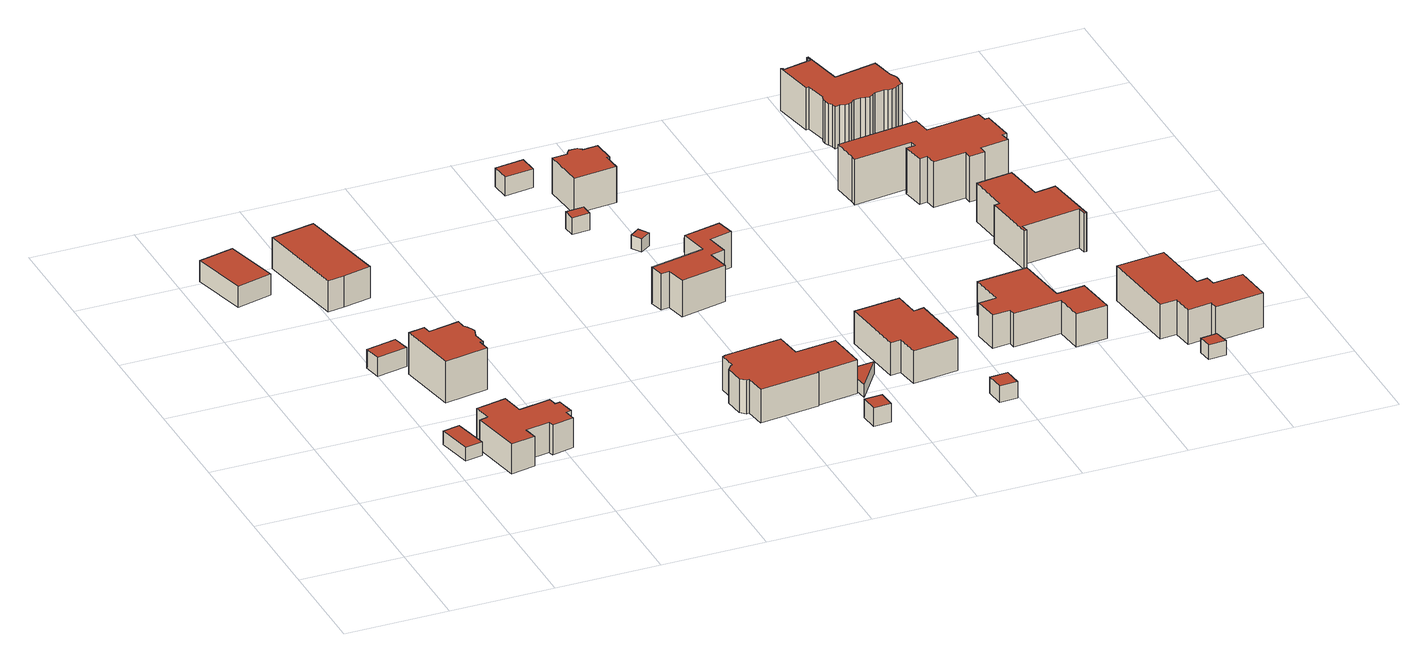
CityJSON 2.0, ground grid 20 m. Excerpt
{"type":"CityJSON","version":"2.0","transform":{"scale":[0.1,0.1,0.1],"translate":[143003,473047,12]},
"CityObjects":{
"building1":{"type":"Building","attributes":{"b3_dak_type":"multiple horizontal","b3_h_dak_50p":22.1,"b3_h_dak_70p":22.12,"b3_h_dak_max":22.24,"b3_h_dak_min":22.01,"b3_h_maaiveld":19.44,"b3_kas_warenhuis":false,"b3_mutatie_ahn3_ahn4":false,"b3_reconstructie_onvolledig":false,"b3_rmse_lod12":0.0338,"b3_rmse_lod13":0.0338,"b3_rmse_lod22":0.0292,"b3_val3dity_lod12":"[]","b3_val3dity_lod13":"[]","b3_val3dity_lod22":"[]","b3_volume_lod12":64.32,"b3_volume_lod13":64.32,"b3_volume_lod22":64.11,"geconstateerd":false,"oorspronkelijkbouwjaar":2010,"status":"Pand in gebruik"},"children":["building1-1"]},
"building1-1":{"type":"BuildingPart","parents":["building1"],"geometry":[{"type":"Solid","lod":"1.2","boundaries":[[[[0,1,2,3]],[[4,1,0,5]],[[5,0,3,6]],[[7,2,1,4]],[[6,3,2,7]],[[6,7,4,5]]]],"semantics":{"surfaces":[{"type":"GroundSurface"},{"type":"WallSurface","on_footprint_edge":true},{"type":"RoofSurface"}],"values":[[0,1,1,1,1,2]]}}]},
"building2":{"type":"Building","attributes":{"b3_dak_type":"slanted","b3_h_dak_50p":22.56,"b3_h_dak_70p":23.1,"b3_h_dak_max":24.24,"b3_h_dak_min":21.53,"b3_h_maaiveld":18.87,"b3_kas_warenhuis":false,"b3_mutatie_ahn3_ahn4":false,"b3_reconstructie_onvolledig":false,"b3_rmse_lod12":0.849,"b3_rmse_lod13":0.849,"b3_rmse_lod22":0.0366,"b3_val3dity_lod12":"[]","b3_val3dity_lod13":"[]","b3_val3dity_lod22":"[]","b3_volume_lod12":334.04,"b3_volume_lod13":334.04,"b3_volume_lod22":296.03,"geconstateerd":false,"oorspronkelijkbouwjaar":1920,"status":"Pand in gebruik"},"children":["building2-1"]},
"building2-1":{"type":"BuildingPart","parents":["building2"],"geometry":[{"type":"Solid","lod":"1.2","boundaries":[[[[8,9,10,11]],[[12,8,11,13]],[[13,11,10,14]],[[14,10,9,15]],[[15,9,8,12]],[[15,12,13,14]]]],"semantics":{"surfaces":[{"type":"GroundSurface"},{"type":"WallSurface","on_footprint_edge":true},{"type":"RoofSurface"}],"values":[[0,1,1,1,1,2]]}}]},
"building3":{"type":"Building","attributes":{"b3_dak_type":"slanted","b3_h_dak_50p":22.47,"b3_h_dak_70p":22.75,"b3_h_dak_max":23.58,"b3_h_dak_min":21.79,"b3_h_maaiveld":18.97,"b3_kas_warenhuis":false,"b3_mutatie_ahn3_ahn4":false,"b3_reconstructie_onvolledig":false,"b3_rmse_lod12":0.571,"b3_rmse_lod13":0.571,"b3_rmse_lod22":0.0654,"b3_val3dity_lod12":"[]","b3_val3dity_lod13":"[]","b3_val3dity_lod22":"[]","b3_volume_lod12":82.01,"b3_volume_lod13":82.01,"b3_volume_lod22":76.66,"geconstateerd":false,"oorspronkelijkbouwjaar":1930,"status":"Pand in gebruik"},"children":["building3-1"]},
"building3-1":{"type":"BuildingPart","parents":["building3"],"geometry":[{"type":"Solid","lod":"1.2","boundaries":[[[[16,17,18,19]],[[20,17,16,21]],[[22,18,17,20]],[[21,16,19,23]],[[23,19,18,22]],[[23,22,20,21]]]],"semantics":{"surfaces":[{"type":"GroundSurface"},{"type":"WallSurface","on_footprint_edge":true},{"type":"RoofSurface"}],"values":[[0,1,1,1,1,2]]}}]},
"building4":{"type":"Building","attributes":{"b3_dak_type":"slanted","b3_h_dak_50p":23.57,"b3_h_dak_70p":25.12,"b3_h_dak_max":28.8,"b3_h_dak_min":21.08,"b3_h_maaiveld":19.34,"b3_kas_warenhuis":false,"b3_mutatie_ahn3_ahn4":false,"b3_reconstructie_onvolledig":false,"b3_rmse_lod12":2.09,"b3_rmse_lod13":2.09,"b3_rmse_lod22":0.43,"b3_val3dity_lod12":"[]","b3_val3dity_lod13":"[]","b3_val3dity_lod22":"[]","b3_volume_lod12":835.43,"b3_volume_lod13":835.43,"b3_volume_lod22":682.73,"geconstateerd":false,"oorspronkelijkbouwjaar":1950,"status":"Pand in gebruik"},"children":["building4-1"]},
"building4-1":{"type":"BuildingPart","parents":["building4"],"geometry":[{"type":"Solid","lod":"1.2","boundaries":[[[[24,25,26,27,28,29,30,31,32,33,34,35,36,37,38,39]],[[40,35,34,41]],[[41,34,33,42]],[[43,36,35,40]],[[42,33,32,44]],[[45,38,37,46]],[[46,37,36,43]],[[44,32,31,47]],[[47,31,30,48]],[[48,30,29,49]],[[50,28,27,51]],[[49,29,28,50]],[[51,27,26,52]],[[53,25,24,54]],[[52,26,25,53]],[[54,24,39,55]],[[55,39,38,45]],[[55,45,46,43,40,41,42,44,47,48,49,50,51,52,53,54]]]],"semantics":{"surfaces":[{"type":"GroundSurface"},{"type":"WallSurface","on_footprint_edge":true},{"type":"RoofSurface"}],"values":[[0,1,1,1,1,1,1,1,1,1,1,1,1,1,1,1,1,2]]}}]},
"building5":{"type":"Building","attributes":{"b3_dak_type":"slanted","b3_h_dak_50p":26.56,"b3_h_dak_70p":27.66,"b3_h_dak_max":29.85,"b3_h_dak_min":22.14,"b3_h_maaiveld":19.17,"b3_kas_warenhuis":false,"b3_mutatie_ahn3_ahn4":false,"b3_reconstructie_onvolledig":false,"b3_rmse_lod12":2.17,"b3_rmse_lod13":2.17,"b3_rmse_lod22":0.168,"b3_val3dity_lod12":"[]","b3_val3dity_lod13":"[]","b3_val3dity_lod22":"[]","b3_volume_lod12":845.51,"b3_volume_lod13":845.51,"b3_volume_lod22":730.8,"geconstateerd":false,"oorspronkelijkbouwjaar":1930,"status":"Pand in gebruik"},"children":["building5-1"]},
"building5-1":{"type":"BuildingPart","parents":["building5"],"geometry":[{"type":"Solid","lod":"1.2","boundaries":[[[[56,57,58,59,60,61,62,63,64,65,66,67,68]],[[69,65,64,70]],[[71,66,65,69]],[[72,62,61,73]],[[74,63,62,72]],[[73,61,60,75]],[[75,60,59,76]],[[76,59,58,77]],[[78,57,56,79]],[[77,58,57,78]],[[80,67,66,71]],[[81,68,67,80]],[[79,56,68,81]],[[70,64,63,74]],[[70,74,72,73,75,76,77,78,79,81,80,71,69]]]],"semantics":{"surfaces":[{"type":"GroundSurface"},{"type":"WallSurface","on_footprint_edge":true},{"type":"RoofSurface"}],"values":[[0,1,1,1,1,1,1,1,1,1,1,1,1,1,2]]}}]},
"building6":{"type":"Building","attributes":{"b3_dak_type":"slanted","b3_h_dak_50p":24.48,"b3_h_dak_70p":25.05,"b3_h_dak_max":26.87,"b3_h_dak_min":22.34,"b3_h_maaiveld":18.78,"b3_kas_warenhuis":false,"b3_mutatie_ahn3_ahn4":false,"b3_reconstructie_onvolledig":false,"b3_rmse_lod12":1.31,"b3_rmse_lod13":1.31,"b3_rmse_lod22":0.175,"b3_val3dity_lod12":"[]","b3_val3dity_lod13":"[]","b3_val3dity_lod22":"[]","b3_volume_lod12":979.42,"b3_volume_lod13":979.42,"b3_volume_lod22":880.36,"geconstateerd":false,"oorspronkelijkbouwjaar":1920,"status":"Pand in gebruik"},"children":["building6-1"]},
"building6-1":{"type":"BuildingPart","parents":["building6"],"geometry":[{"type":"Solid","lod":"1.2","boundaries":[[[[82,83,84,85,86]],[[87,84,83,88]],[[89,85,84,87]],[[90,82,86,91]],[[91,86,85,89]],[[88,83,82,90]],[[88,90,91,89,87]]]],"semantics":{"surfaces":[{"type":"GroundSurface"},{"type":"WallSurface","on_footprint_edge":true},{"type":"RoofSurface"}],"values":[[0,1,1,1,1,1,2]]}}]},
"building7":{"type":"Building","attributes":{"b3_dak_type":"slanted","b3_h_dak_50p":23.53,"b3_h_dak_70p":24.67,"b3_h_dak_max":27.59,"b3_h_dak_min":20.69,"b3_h_maaiveld":17.91,"b3_kas_warenhuis":false,"b3_mutatie_ahn3_ahn4":false,"b3_reconstructie_onvolledig":false,"b3_rmse_lod12":2.2,"b3_rmse_lod13":2.03,"b3_rmse_lod22":0.0746,"b3_val3dity_lod12":"[]","b3_val3dity_lod13":"[]","b3_val3dity_lod22":"[]","b3_volume_lod12":1536.58,"b3_volume_lod13":1530.37,"b3_volume_lod22":1296.26,"geconstateerd":false,"oorspronkelijkbouwjaar":1990,"status":"Pand in gebruik"},"children":["building7-1"]},
"building7-1":{"type":"BuildingPart","parents":["building7"],"geometry":[{"type":"Solid","lod":"1.2","boundaries":[[[[92,93,94,95,96,97,98,99,100,101,102,103,104,105,106,107]],[[108,101,100,109]],[[110,93,92,111]],[[112,94,93,110]],[[111,92,107,113]],[[114,102,101,108]],[[115,103,102,114]],[[113,107,106,116]],[[116,106,105,117]],[[109,100,99,118]],[[118,99,98,119]],[[120,104,103,115]],[[119,98,97,121]],[[121,97,96,122]],[[122,96,95,123]],[[123,95,94,112]],[[117,105,104,120]],[[117,120,115,114,108,109,118,119,121,122,123,112,110,111,113,116]]]],"semantics":{"surfaces":[{"type":"GroundSurface"},{"type":"WallSurface","on_footprint_edge":true},{"type":"RoofSurface"}],"values":[[0,1,1,1,1,1,1,1,1,1,1,1,1,1,1,1,1,2]]}}]},
"building8":{"type":"Building","attributes":{"b3_dak_type":"slanted","b3_h_dak_50p":21.77,"b3_h_dak_70p":21.89,"b3_h_dak_max":22.13,"b3_h_dak_min":21.35,"b3_h_maaiveld":18.19,"b3_kas_warenhuis":false,"b3_mutatie_ahn3_ahn4":false,"b3_reconstructie_onvolledig":false,"b3_rmse_lod12":0.257,"b3_rmse_lod13":0.257,"b3_rmse_lod22":0.106,"b3_val3dity_lod12":"[]","b3_val3dity_lod13":"[]","b3_val3dity_lod22":"[]","b3_volume_lod12":44.93,"b3_volume_lod13":44.93,"b3_volume_lod22":43.26,"geconstateerd":false,"oorspronkelijkbouwjaar":1995,"status":"Pand in gebruik"},"children":["building8-1"]},
"building8-1":{"type":"BuildingPart","parents":["building8"],"geometry":[{"type":"Solid","lod":"1.2","boundaries":[[[[124,125,126,127]],[[128,126,125,129]],[[130,127,126,128]],[[131,124,127,130]],[[129,125,124,131]],[[129,131,130,128]]]],"semantics":{"surfaces":[{"type":"GroundSurface"},{"type":"WallSurface","on_footprint_edge":true},{"type":"RoofSurface"}],"values":[[0,1,1,1,1,2]]}}]},
"building9":{"type":"Building","attributes":{"b3_dak_type":"slanted","b3_h_dak_50p":21.08,"b3_h_dak_70p":21.34,"b3_h_dak_max":21.64,"b3_h_dak_min":20.39,"b3_h_maaiveld":17.95,"b3_kas_warenhuis":false,"b3_mutatie_ahn3_ahn4":false,"b3_reconstructie_onvolledig":false,"b3_rmse_lod12":0.378,"b3_rmse_lod13":0.378,"b3_rmse_lod22":0.0384,"b3_val3dity_lod12":"[]","b3_val3dity_lod13":"[]","b3_val3dity_lod22":"[]","b3_volume_lod12":27.57,"b3_volume_lod13":27.57,"b3_volume_lod22":26.16,"geconstateerd":false,"oorspronkelijkbouwjaar":2011,"status":"Pand in gebruik"},"children":["building9-1"]},
"building9-1":{"type":"BuildingPart","parents":["building9"],"geometry":[{"type":"Solid","lod":"1.2","boundaries":[[[[132,133,134,135]],[[136,133,132,137]],[[137,132,135,138]],[[139,134,133,136]],[[138,135,134,139]],[[138,139,136,137]]]],"semantics":{"surfaces":[{"type":"GroundSurface"},{"type":"WallSurface","on_footprint_edge":true},{"type":"RoofSurface"}],"values":[[0,1,1,1,1,2]]}}]},
"building10":{"type":"Building","attributes":{"b3_dak_type":"slanted","b3_h_dak_50p":21.16,"b3_h_dak_70p":21.58,"b3_h_dak_max":22.17,"b3_h_dak_min":20.19,"b3_h_maaiveld":17.74,"b3_kas_warenhuis":false,"b3_mutatie_ahn3_ahn4":false,"b3_reconstructie_onvolledig":false,"b3_rmse_lod12":0.678,"b3_rmse_lod13":0.678,"b3_rmse_lod22":0.0207,"b3_val3dity_lod12":"[]","b3_val3dity_lod13":"[]","b3_val3dity_lod22":"[]","b3_volume_lod12":77.84,"b3_volume_lod13":77.84,"b3_volume_lod22":70.84,"geconstateerd":false,"oorspronkelijkbouwjaar":1950,"status":"Pand in gebruik"},"children":["building10-1"]},
"building10-1":{"type":"BuildingPart","parents":["building10"],"geometry":[{"type":"Solid","lod":"1.2","boundaries":[[[[140,141,142,143]],[[144,141,140,145]],[[145,140,143,146]],[[147,142,141,144]],[[146,143,142,147]],[[146,147,144,145]]]],"semantics":{"surfaces":[{"type":"GroundSurface"},{"type":"WallSurface","on_footprint_edge":true},{"type":"RoofSurface"}],"values":[[0,1,1,1,1,2]]}}]},
"building11":{"type":"Building","attributes":{"b3_dak_type":"slanted","b3_h_dak_50p":24.4,"b3_h_dak_70p":25.39,"b3_h_dak_max":29.04,"b3_h_dak_min":21.06,"b3_h_maaiveld":18.15,"b3_kas_warenhuis":false,"b3_mutatie_ahn3_ahn4":false,"b3_reconstructie_onvolledig":false,"b3_rmse_lod12":2.18,"b3_rmse_lod13":2.18,"b3_rmse_lod22":0.151,"b3_val3dity_lod12":"[]","b3_val3dity_lod13":"[]","b3_val3dity_lod22":"[]","b3_volume_lod12":785.74,"b3_volume_lod13":785.74,"b3_volume_lod22":662.36,"geconstateerd":false,"oorspronkelijkbouwjaar":1932,"status":"Pand in gebruik"},"children":["building11-1"]},
"building11-1":{"type":"BuildingPart","parents":["building11"],"geometry":[{"type":"Solid","lod":"1.2","boundaries":[[[[148,149,150,151,152,153,154,155,156,157,158,159]],[[160,156,155,161]],[[162,152,151,163]],[[161,155,154,164]],[[164,154,153,165]],[[165,153,152,162]],[[166,157,156,160]],[[163,151,150,167]],[[168,149,148,169]],[[167,150,149,168]],[[169,148,159,170]],[[170,159,158,171]],[[171,158,157,166]],[[171,166,160,161,164,165,162,163,167,168,169,170]]]],"semantics":{"surfaces":[{"type":"GroundSurface"},{"type":"WallSurface","on_footprint_edge":true},{"type":"RoofSurface"}],"values":[[0,1,1,1,1,1,1,1,1,1,1,1,1,2]]}}]},
"building12":{"type":"Building","attributes":{"b3_dak_type":"multiple horizontal","b3_h_dak_50p":20.05,"b3_h_dak_70p":20.06,"b3_h_dak_max":20.17,"b3_h_dak_min":20,"b3_h_maaiveld":17.59,"b3_kas_warenhuis":false,"b3_mutatie_ahn3_ahn4":false,"b3_reconstructie_onvolledig":false,"b3_rmse_lod12":0.0279,"b3_rmse_lod13":0.0279,"b3_rmse_lod22":0.0259,"b3_val3dity_lod12":"[]","b3_val3dity_lod13":"[]","b3_val3dity_lod22":"[]","b3_volume_lod12":42.03,"b3_volume_lod13":42.03,"b3_volume_lod22":41.96,"geconstateerd":false,"oorspronkelijkbouwjaar":1997,"status":"Pand in gebruik"},"children":["building12-1"]},
"building12-1":{"type":"BuildingPart","parents":["building12"],"geometry":[{"type":"Solid","lod":"1.2","boundaries":[[[[172,173,174]],[[175,174,173,176]],[[177,172,174,175]],[[176,173,172,177]],[[176,177,175]]]],"semantics":{"surfaces":[{"type":"GroundSurface"},{"type":"WallSurface","on_footprint_edge":true},{"type":"RoofSurface"}],"values":[[0,1,1,1,2]]}}]},
"building13":{"type":"Building","attributes":{"b3_dak_type":"multiple horizontal","b3_h_dak_50p":20.08,"b3_h_dak_70p":20.14,"b3_h_dak_max":20.33,"b3_h_dak_min":19.77,"b3_h_maaiveld":17.4,"b3_kas_warenhuis":false,"b3_mutatie_ahn3_ahn4":false,"b3_reconstructie_onvolledig":false,"b3_rmse_lod12":0.161,"b3_rmse_lod13":0.161,"b3_rmse_lod22":0.0301,"b3_val3dity_lod12":"[]","b3_val3dity_lod13":"[]","b3_val3dity_lod22":"[]","b3_volume_lod12":15.33,"b3_volume_lod13":15.33,"b3_volume_lod22":14.89,"geconstateerd":false,"oorspronkelijkbouwjaar":2011,"status":"Pand in gebruik"},"children":["building13-1"]},
"building13-1":{"type":"BuildingPart","parents":["building13"],"geometry":[{"type":"Solid","lod":"1.2","boundaries":[[[[178,179,180,181]],[[182,179,178,183]],[[183,178,181,184]],[[185,180,179,182]],[[184,181,180,185]],[[184,185,182,183]]]],"semantics":{"surfaces":[{"type":"GroundSurface"},{"type":"WallSurface","on_footprint_edge":true},{"type":"RoofSurface"}],"values":[[0,1,1,1,1,2]]}}]},
"building14":{"type":"Building","attributes":{"b3_dak_type":"slanted","b3_h_dak_50p":24.46,"b3_h_dak_70p":24.99,"b3_h_dak_max":26.16,"b3_h_dak_min":20.64,"b3_h_maaiveld":17.81,"b3_kas_warenhuis":false,"b3_mutatie_ahn3_ahn4":false,"b3_reconstructie_onvolledig":false,"b3_rmse_lod12":1.2,"b3_rmse_lod13":1.2,"b3_rmse_lod22":0.352,"b3_val3dity_lod12":"[]","b3_val3dity_lod13":"[]","b3_val3dity_lod22":"[]","b3_volume_lod12":521.05,"b3_volume_lod13":521.05,"b3_volume_lod22":482.18,"geconstateerd":false,"oorspronkelijkbouwjaar":1950,"status":"Pand in gebruik"},"children":["building14-1"]},
"building14-1":{"type":"BuildingPart","parents":["building14"],"geometry":[{"type":"Solid","lod":"1.2","boundaries":[[[[186,187,188,189,190,191,192,193,194,195,196,197]],[[198,195,194,199]],[[200,196,195,198]],[[201,197,196,200]],[[199,194,193,202]],[[202,193,192,203]],[[203,192,191,204]],[[205,189,188,206]],[[207,190,189,205]],[[204,191,190,207]],[[208,187,186,209]],[[206,188,187,208]],[[209,186,197,201]],[[209,201,200,198,199,202,203,204,207,205,206,208]]]],"semantics":{"surfaces":[{"type":"GroundSurface"},{"type":"WallSurface","on_footprint_edge":true},{"type":"RoofSurface"}],"values":[[0,1,1,1,1,1,1,1,1,1,1,1,1,2]]}}]},
"building15":{"type":"Building","attributes":{"b3_dak_type":"slanted","b3_h_dak_50p":20.81,"b3_h_dak_70p":20.93,"b3_h_dak_max":21.14,"b3_h_dak_min":20.43,"b3_h_maaiveld":18.1,"b3_kas_warenhuis":false,"b3_mutatie_ahn3_ahn4":false,"b3_reconstructie_onvolledig":false,"b3_rmse_lod12":0.233,"b3_rmse_lod13":0.233,"b3_rmse_lod22":0.104,"b3_val3dity_lod12":"[]","b3_val3dity_lod13":"[]","b3_val3dity_lod22":"[]","b3_volume_lod12":46.23,"b3_volume_lod13":46.23,"b3_volume_lod22":43.96,"geconstateerd":false,"oorspronkelijkbouwjaar":2020,"status":"Pand in gebruik"},"children":["building15-1"]},
"building15-1":{"type":"BuildingPart","parents":["building15"],"geometry":[{"type":"Solid","lod":"1.2","boundaries":[[[[210,211,212,213]],[[214,211,210,215]],[[216,212,211,214]],[[215,210,213,217]],[[217,213,212,216]],[[217,216,214,215]]]],"semantics":{"surfaces":[{"type":"GroundSurface"},{"type":"WallSurface","on_footprint_edge":true},{"type":"RoofSurface"}],"values":[[0,1,1,1,1,2]]}}]},
"building16":{"type":"Building","attributes":{"b3_dak_type":"slanted","b3_h_dak_50p":23.04,"b3_h_dak_70p":23.98,"b3_h_dak_max":27.43,"b3_h_dak_min":19.39,"b3_h_maaiveld":17.28,"b3_kas_warenhuis":false,"b3_mutatie_ahn3_ahn4":false,"b3_reconstructie_onvolledig":false,"b3_rmse_lod12":2.06,"b3_rmse_lod13":2.06,"b3_rmse_lod22":0.0688,"b3_val3dity_lod12":"[]","b3_val3dity_lod13":"[]","b3_val3dity_lod22":"[]","b3_volume_lod12":1110.26,"b3_volume_lod13":1110.26,"b3_volume_lod22":939.34,"geconstateerd":false,"oorspronkelijkbouwjaar":1991,"status":"Pand in gebruik"},"children":["building16-1"]},
"building16-1":{"type":"BuildingPart","parents":["building16"],"geometry":[{"type":"Solid","lod":"1.2","boundaries":[[[[218,219,220,221,222,223,224,225]],[[226,223,222,227]],[[227,222,221,228]],[[228,221,220,229]],[[229,220,219,230]],[[231,225,224,232]],[[233,218,225,231]],[[232,224,223,226]],[[230,219,218,233]],[[230,233,231,232,226,227,228,229]]]],"semantics":{"surfaces":[{"type":"GroundSurface"},{"type":"WallSurface","on_footprint_edge":true},{"type":"RoofSurface"}],"values":[[0,1,1,1,1,1,1,1,1,2]]}}]},
"building17":{"type":"Building","attributes":{"b3_dak_type":"slanted","b3_h_dak_50p":20.4,"b3_h_dak_70p":20.59,"b3_h_dak_max":21.03,"b3_h_dak_min":20.04,"b3_h_maaiveld":17.3,"b3_kas_warenhuis":false,"b3_mutatie_ahn3_ahn4":false,"b3_reconstructie_onvolledig":false,"b3_rmse_lod12":0.287,"b3_rmse_lod13":0.287,"b3_rmse_lod22":0.108,"b3_val3dity_lod12":"[]","b3_val3dity_lod13":"[]","b3_val3dity_lod22":"[]","b3_volume_lod12":41.58,"b3_volume_lod13":41.58,"b3_volume_lod22":41.08,"geconstateerd":false,"oorspronkelijkbouwjaar":2005,"status":"Pand in gebruik"},"children":["building17-1"]},
"building17-1":{"type":"BuildingPart","parents":["building17"],"geometry":[{"type":"Solid","lod":"1.2","boundaries":[[[[234,235,236,237]],[[238,236,235,239]],[[240,237,236,238]],[[241,234,237,240]],[[239,235,234,241]],[[239,241,240,238]]]],"semantics":{"surfaces":[{"type":"GroundSurface"},{"type":"WallSurface","on_footprint_edge":true},{"type":"RoofSurface"}],"values":[[0,1,1,1,1,2]]}}]},
"building18":{"type":"Building","attributes":{"b3_dak_type":"slanted","b3_h_dak_50p":22.14,"b3_h_dak_70p":22.87,"b3_h_dak_max":25.94,"b3_h_dak_min":19.42,"b3_h_maaiveld":16.19,"b3_kas_warenhuis":false,"b3_mutatie_ahn3_ahn4":false,"b3_reconstructie_onvolledig":false,"b3_rmse_lod12":1.44,"b3_rmse_lod13":1.44,"b3_rmse_lod22":0.146,"b3_val3dity_lod12":"[]","b3_val3dity_lod13":"[]","b3_val3dity_lod22":"[]","b3_volume_lod12":1265.68,"b3_volume_lod13":1265.68,"b3_volume_lod22":1138.48,"geconstateerd":false,"oorspronkelijkbouwjaar":1991,"status":"Pand in gebruik"},"children":["building18-1"]},
"building18-1":{"type":"BuildingPart","parents":["building18"],"geometry":[{"type":"Solid","lod":"1.2","boundaries":[[[[242,243,244,245,246,247,248,249,250,251,252,253]],[[254,248,247,255]],[[256,249,248,254]],[[257,251,250,258]],[[258,250,249,256]],[[259,246,245,260]],[[255,247,246,259]],[[261,243,242,262]],[[263,244,243,261]],[[260,245,244,263]],[[262,242,253,264]],[[264,253,252,265]],[[265,252,251,257]],[[265,257,258,256,254,255,259,260,263,261,262,264]]]],"semantics":{"surfaces":[{"type":"GroundSurface"},{"type":"WallSurface","on_footprint_edge":true},{"type":"RoofSurface"}],"values":[[0,1,1,1,1,1,1,1,1,1,1,1,1,2]]}}]},
"building19":{"type":"Building","attributes":{"b3_dak_type":"multiple horizontal","b3_h_dak_50p":18.12,"b3_h_dak_70p":18.13,"b3_h_dak_max":18.42,"b3_h_dak_min":17.92,"b3_h_maaiveld":15.23,"b3_kas_warenhuis":false,"b3_mutatie_ahn3_ahn4":false,"b3_reconstructie_onvolledig":false,"b3_rmse_lod12":0.0575,"b3_rmse_lod13":0.0575,"b3_rmse_lod22":0.0541,"b3_val3dity_lod12":"[]","b3_val3dity_lod13":"[]","b3_val3dity_lod22":"[]","b3_volume_lod12":27.77,"b3_volume_lod13":27.77,"b3_volume_lod22":27.9,"geconstateerd":false,"oorspronkelijkbouwjaar":1993,"status":"Pand in gebruik"},"children":["building19-1"]},
"building19-1":{"type":"BuildingPart","parents":["building19"],"geometry":[{"type":"Solid","lod":"1.2","boundaries":[[[[266,267,268,269]],[[270,267,266,271]],[[271,266,269,272]],[[273,268,267,270]],[[272,269,268,273]],[[272,273,270,271]]]],"semantics":{"surfaces":[{"type":"GroundSurface"},{"type":"WallSurface","on_footprint_edge":true},{"type":"RoofSurface"}],"values":[[0,1,1,1,1,2]]}}]},
"building20":{"type":"Building","attributes":{"b3_dak_type":"slanted","b3_h_dak_50p":20.93,"b3_h_dak_70p":21.8,"b3_h_dak_max":24.31,"b3_h_dak_min":18.06,"b3_h_maaiveld":12.78,"b3_kas_warenhuis":false,"b3_mutatie_ahn3_ahn4":false,"b3_reconstructie_onvolledig":false,"b3_rmse_lod12":1.87,"b3_rmse_lod13":1.87,"b3_rmse_lod22":0.197,"b3_val3dity_lod12":"[]","b3_val3dity_lod13":"[]","b3_val3dity_lod22":"[]","b3_volume_lod12":2326.02,"b3_volume_lod13":2326.02,"b3_volume_lod22":2075.48,"geconstateerd":false,"oorspronkelijkbouwjaar":2000,"status":"Pand in gebruik"},"children":["building20-1"]},
"building20-1":{"type":"BuildingPart","parents":["building20"],"geometry":[{"type":"Solid","lod":"1.2","boundaries":[[[[274,275,276,277,278,279,280,281,282,283,284,285,286,287,288,289,290,291,292,293,294]],[[295,280,279,296]],[[297,281,280,295]],[[298,276,275,299]],[[300,294,293,301]],[[302,274,294,300]],[[301,293,292,303]],[[303,292,291,304]],[[305,287,286,306]],[[304,291,290,307]],[[307,290,289,308]],[[309,283,282,310]],[[311,284,283,309]],[[308,289,288,312]],[[312,288,287,305]],[[313,285,284,311]],[[306,286,285,313]],[[310,282,281,297]],[[314,277,276,298]],[[296,279,278,315]],[[315,278,277,314]],[[299,275,274,302]],[[299,302,300,301,303,304,307,308,312,305,306,313,311,309,310,297,295,296,315,314,298]]]],"semantics":{"surfaces":[{"type":"GroundSurface"},{"type":"WallSurface","on_footprint_edge":true},{"type":"RoofSurface"}],"values":[[0,1,1,1,1,1,1,1,1,1,1,1,1,1,1,1,1,1,1,1,1,1,2]]}}]},
"building21":{"type":"Building","attributes":{"b3_dak_type":"slanted","b3_h_dak_50p":20.52,"b3_h_dak_70p":21.03,"b3_h_dak_max":22.64,"b3_h_dak_min":17.36,"b3_h_maaiveld":13.17,"b3_kas_warenhuis":false,"b3_mutatie_ahn3_ahn4":false,"b3_reconstructie_onvolledig":false,"b3_rmse_lod12":1.41,"b3_rmse_lod13":1.41,"b3_rmse_lod22":0.0837,"b3_val3dity_lod12":"[]","b3_val3dity_lod13":"[]","b3_val3dity_lod22":"[]","b3_volume_lod12":1321.41,"b3_volume_lod13":1321.41,"b3_volume_lod22":1194.53,"geconstateerd":false,"oorspronkelijkbouwjaar":1991,"status":"Pand in gebruik"},"children":["building21-1"]},
"building21-1":{"type":"BuildingPart","parents":["building21"],"geometry":[{"type":"Solid","lod":"1.2","boundaries":[[[[316,317,318,319,320,321,322,323,324,325,326,327]],[[328,317,316,329]],[[330,320,319,331]],[[332,326,325,333]],[[333,325,324,334]],[[335,321,320,330]],[[331,319,318,336]],[[336,318,317,328]],[[329,316,327,337]],[[338,322,321,335]],[[337,327,326,332]],[[334,324,323,339]],[[339,323,322,338]],[[339,338,335,330,331,336,328,329,337,332,333,334]]]],"semantics":{"surfaces":[{"type":"GroundSurface"},{"type":"WallSurface","on_footprint_edge":true},{"type":"RoofSurface"}],"values":[[0,1,1,1,1,1,1,1,1,1,1,1,1,2]]}}]},
"building22":{"type":"Building","attributes":{"b3_dak_type":"slanted","b3_h_dak_50p":21.18,"b3_h_dak_70p":21.81,"b3_h_dak_max":24.5,"b3_h_dak_min":18.52,"b3_h_maaiveld":13.32,"b3_kas_warenhuis":false,"b3_mutatie_ahn3_ahn4":false,"b3_reconstructie_onvolledig":false,"b3_rmse_lod12":1.22,"b3_rmse_lod13":1.22,"b3_rmse_lod22":0.17,"b3_val3dity_lod12":"[]","b3_val3dity_lod13":"[]","b3_val3dity_lod22":"[]","b3_volume_lod12":1436.85,"b3_volume_lod13":1436.85,"b3_volume_lod22":1331.75,"geconstateerd":false,"oorspronkelijkbouwjaar":2000,"status":"Pand in gebruik"},"children":["building22-1"]},
"building22-1":{"type":"BuildingPart","parents":["building22"],"geometry":[{"type":"Solid","lod":"1.2","boundaries":[[[[340,341,342,343,344,345,346,347,348,349,350,351,352,353,354,355,356,357,358,359,360,361,362,363,364,365,366,367,368,369,370,371,372,373,374,375,376]],[[377,351,350,378]],[[379,343,342,380]],[[381,344,343,379]],[[382,341,340,383]],[[380,342,341,382]],[[384,360,359,385]],[[385,359,358,386]],[[383,340,376,387]],[[387,376,375,388]],[[389,373,372,390]],[[391,374,373,389]],[[388,375,374,391]],[[390,372,371,392]],[[392,371,370,393]],[[393,370,369,394]],[[395,362,361,396]],[[397,368,367,398]],[[398,367,366,399]],[[399,366,365,400]],[[396,361,360,384]],[[401,363,362,395]],[[402,354,353,403]],[[403,353,352,404]],[[386,358,357,405]],[[405,357,356,406]],[[407,355,354,402]],[[406,356,355,407]],[[408,349,348,409]],[[409,348,347,410]],[[404,352,351,377]],[[378,350,349,408]],[[410,347,346,411]],[[412,345,344,381]],[[411,346,345,412]],[[400,365,364,413]],[[413,364,363,401]],[[394,369,368,397]],[[394,397,398,399,400,413,401,395,396,384,385,386,405,406,407,402,403,404,377,378,408,409,410,411,412,381,379,380,382,383,387,388,391,389,390,392,393]]]],"semantics":{"surfaces":[{"type":"GroundSurface"},{"type":"WallSurface","on_footprint_edge":true},{"type":"RoofSurface"}],"values":[[0,1,1,1,1,1,1,1,1,1,1,1,1,1,1,1,1,1,1,1,1,1,1,1,1,1,1,1,1,1,1,1,1,1,1,1,1,1,2]]}}]},
"building23":{"type":"Building","attributes":{"b3_dak_type":"slanted","b3_h_dak_50p":20.4,"b3_h_dak_70p":21.42,"b3_h_dak_max":23.91,"b3_h_dak_min":16.84,"b3_h_maaiveld":14.44,"b3_kas_warenhuis":false,"b3_mutatie_ahn3_ahn4":false,"b3_reconstructie_onvolledig":false,"b3_rmse_lod12":1.9,"b3_rmse_lod13":1.9,"b3_rmse_lod22":0.142,"b3_val3dity_lod12":"[]","b3_val3dity_lod13":"[]","b3_val3dity_lod22":"[]","b3_volume_lod12":1630.87,"b3_volume_lod13":1630.87,"b3_volume_lod22":1396.93,"geconstateerd":false,"oorspronkelijkbouwjaar":1993,"status":"Pand in gebruik"},"children":["building23-1"]},
"building23-1":{"type":"BuildingPart","parents":["building23"],"geometry":[{"type":"Solid","lod":"1.2","boundaries":[[[[414,415,416,417,418,419,420,421,422,423,424,425]],[[426,422,421,427]],[[427,421,420,428]],[[429,423,422,426]],[[430,417,416,431]],[[432,418,417,430]],[[428,420,419,433]],[[433,419,418,432]],[[434,415,414,435]],[[431,416,415,434]],[[435,414,425,436]],[[436,425,424,437]],[[437,424,423,429]],[[437,429,426,427,428,433,432,430,431,434,435,436]]]],"semantics":{"surfaces":[{"type":"GroundSurface"},{"type":"WallSurface","on_footprint_edge":true},{"type":"RoofSurface"}],"values":[[0,1,1,1,1,1,1,1,1,1,1,1,1,2]]}}]}
},
"vertices":[
[218,165,74],[184,158,74],[170,226,74],[203,233,74],[184,158,101],[218,165,101],[203,233,101],[170,226,101],
[29,806,69],[2,914,69],[71,930,69],[98,823,69],[29,806,111],[98,823,111],[71,930,111],[2,914,111],
[212,537,70],[219,503,70],[159,491,70],[153,525,70],[219,503,108],[212,537,108],[159,491,108],[153,525,108],
[239,190,73],[233,225,73],[292,236,73],[300,192,73],[362,203,73],[365,186,73],[375,188,73],[381,153,73],[371,151,73],[375,128,73],[332,120,73],[330,130,73],[283,122,73],[288,97,73],[241,88,73],[222,186,73],[330,130,133],[332,120,133],[375,128,133],[283,122,133],[371,151,133],[241,88,133],[288,97,133],[381,153,133],[375,188,133],[365,186,133],[362,203,133],[300,192,133],[292,236,133],[233,225,133],[239,190,133],[222,186,133],
[231,357,72],[211,474,72],[242,480,72],[245,464,72],[305,475,72],[307,458,72],[312,452,72],[317,443,72],[319,436,72],[314,420,72],[318,396,72],[312,395,72],[316,372,72],[314,420,156],[319,436,156],[318,396,156],[312,452,156],[307,458,156],[317,443,156],[305,475,156],[245,464,156],[242,480,156],[211,474,156],[231,357,156],[312,395,156],[316,372,156],
[136,906,68],[221,922,68],[254,747,68],[200,736,68],[168,731,68],[254,747,131],[221,922,131],[200,736,131],[136,906,131],[168,731,131],
[824,194,59],[903,203,59],[912,127,59],[833,116,59],[833,113,59],[717,99,59],[713,139,59],[708,138,59],[697,147,59],[693,184,59],[702,196,59],[705,196,59],[701,230,59],[705,230,59],[705,232,59],[818,245,59],[693,184,127],[697,147,127],[903,203,127],[824,194,127],[912,127,127],[818,245,127],[702,196,127],[705,196,127],[705,232,127],[705,230,127],[708,138,127],[713,139,127],[701,230,127],[717,99,127],[833,113,127],[833,116,127],
[924,44,62],[926,9,62],[892,7,62],[889,42,62],[892,7,99],[926,9,99],[889,42,99],[924,44,99],
[669,822,59],[667,846,59],[702,849,59],[703,825,59],[667,846,93],[669,822,93],[703,825,93],[702,849,93],
[615,993,57],[611,1029,57],[667,1036,57],[671,1000,57],[611,1029,95],[615,993,95],[671,1000,95],[667,1036,95],
[725,523,61],[709,520,61],[703,548,61],[809,570,61],[798,626,61],[870,641,61],[878,606,61],[834,596,61],[842,552,61],[814,546,61],[823,503,61],[733,485,61],[842,552,134],[834,596,134],[798,626,134],[809,570,134],[878,606,134],[870,641,134],[814,546,134],[703,548,134],[709,520,134],[725,523,134],[733,485,134],[823,503,134],
[912,175,56],[968,182,56],[920,114,56],[920,114,81],[968,182,81],[912,175,81],
[760,727,54],[748,746,54],[767,760,54],[780,741,54],[748,746,81],[760,727,81],[780,741,81],[767,760,81],
[782,975,58],[786,931,58],[781,931,58],[784,895,58],[700,887,58],[693,967,58],[723,969,58],[723,972,58],[730,980,58],[746,980,58],[753,974,58],[753,972,58],[746,980,130],[730,980,130],[753,974,130],[753,972,130],[723,972,130],[723,969,130],[693,967,130],[784,895,130],[781,931,130],[700,887,130],[786,931,130],[782,975,130],
[866,695,61],[873,657,61],[831,650,61],[824,688,61],[873,657,89],[866,695,89],[831,650,89],[824,688,89],
[994,169,53],[978,295,53],[1068,305,53],[1074,255,53],[1094,258,53],[1108,140,53],[1020,129,53],[1014,172,53],[1108,140,119],[1094,258,119],[1074,255,119],[1068,305,119],[978,295,119],[1014,172,119],[1020,129,119],[994,169,119],
[1164,48,53],[1167,12,53],[1132,10,53],[1129,46,53],[1132,10,86],[1167,12,86],[1129,46,86],[1164,48,86],
[1236,206,42],[1201,203,42],[1195,251,42],[1230,255,42],[1222,319,42],[1320,329,42],[1333,227,42],[1388,233,42],[1398,155,42],[1337,149,42],[1331,203,42],[1237,193,42],[1333,227,109],[1320,329,109],[1388,233,109],[1337,149,109],[1398,155,109],[1222,319,109],[1230,255,109],[1201,203,109],[1236,206,109],[1195,251,109],[1237,193,109],[1331,203,109],
[1573,38,32],[1539,35,32],[1536,63,32],[1568,67,32],[1539,35,61],[1573,38,61],[1568,67,61],[1536,63,61],
[1309,816,8],[1196,802,8],[1195,812,8],[1189,861,8],[1346,881,8],[1351,846,8],[1455,859,8],[1458,840,8],[1466,841,8],[1474,779,8],[1465,778,8],[1468,759,8],[1413,752,8],[1414,737,8],[1384,733,8],[1383,748,8],[1319,740,8],[1316,762,8],[1300,759,8],[1294,803,8],[1311,805,8],[1455,859,100],[1351,846,100],[1458,840,100],[1195,812,100],[1196,802,100],[1311,805,100],[1294,803,100],[1309,816,100],[1300,759,100],[1316,762,100],[1414,737,100],[1413,752,100],[1319,740,100],[1383,748,100],[1474,779,100],[1466,841,100],[1465,778,100],[1384,733,100],[1468,759,100],[1189,861,100],[1346,881,100],
[1376,580,12],[1366,659,12],[1436,669,12],[1447,590,12],[1488,596,12],[1502,491,12],[1497,490,12],[1495,507,12],[1381,492,12],[1383,477,12],[1378,476,12],[1364,578,12],[1366,659,90],[1376,580,90],[1488,596,90],[1447,590,90],[1378,476,90],[1383,477,90],[1381,492,90],[1502,491,90],[1436,669,90],[1364,578,90],[1497,490,90],[1495,507,90],
[1366,1009,13],[1360,1004,13],[1352,1001,13],[1344,1001,13],[1337,1003,13],[1318,1000,13],[1312,995,13],[1305,992,13],[1297,992,13],[1289,994,13],[1275,992,13],[1269,987,13],[1262,984,13],[1254,984,13],[1246,986,13],[1236,984,13],[1235,994,13],[1230,1000,13],[1227,1007,13],[1227,1015,13],[1229,1023,13],[1221,1065,13],[1215,1064,13],[1200,1142,13],[1204,1140,13],[1204,1137,13],[1259,1148,13],[1257,1158,13],[1260,1159,13],[1276,1078,13],[1359,1094,13],[1368,1050,13],[1372,1043,13],[1375,1036,13],[1375,1028,13],[1374,1020,13],[1375,1011,13],[1269,987,98],[1275,992,98],[1344,1001,98],[1352,1001,98],[1337,1003,98],[1360,1004,98],[1366,1009,98],[1229,1023,98],[1227,1015,98],[1227,1007,98],[1375,1011,98],[1374,1020,98],[1375,1036,98],[1372,1043,98],[1375,1028,98],[1368,1050,98],[1359,1094,98],[1276,1078,98],[1215,1064,98],[1221,1065,98],[1260,1159,98],[1257,1158,98],[1259,1148,98],[1204,1137,98],[1200,1142,98],[1246,986,98],[1254,984,98],[1262,984,98],[1230,1000,98],[1235,994,98],[1236,984,98],[1289,994,98],[1297,992,98],[1305,992,98],[1312,995,98],[1318,1000,98],[1204,1140,98],
[1584,193,24],[1605,196,24],[1608,177,24],[1667,184,24],[1675,111,24],[1580,99,24],[1578,115,24],[1532,109,24],[1527,148,24],[1494,145,24],[1476,297,24],[1570,307,24],[1527,148,94],[1532,109,94],[1578,115,94],[1494,145,94],[1667,184,94],[1608,177,94],[1675,111,94],[1580,99,94],[1605,196,94],[1584,193,94],[1570,307,94],[1476,297,94]
]}
